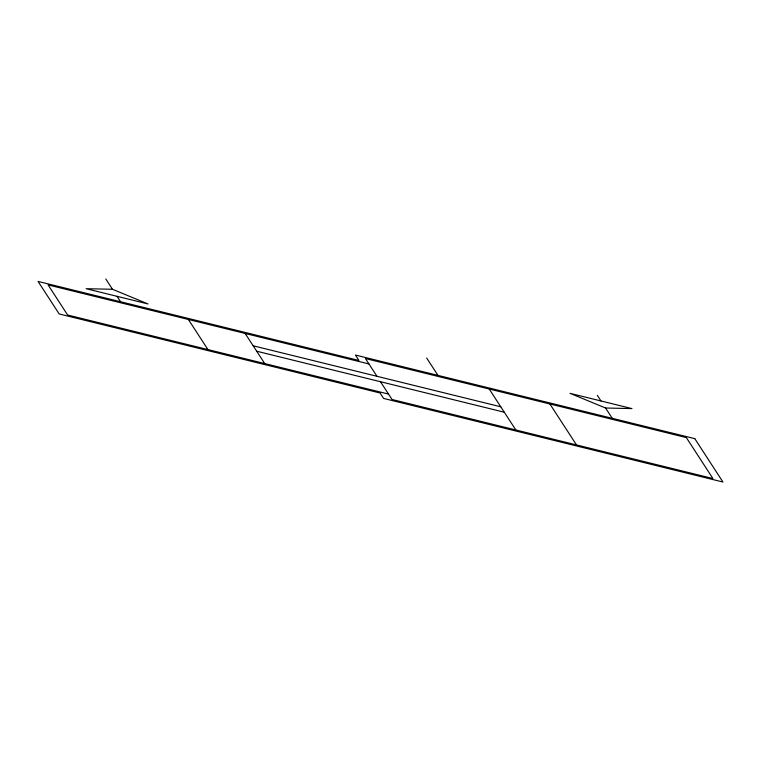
<?xml version="1.0" encoding="UTF-8"?>
<svg xmlns="http://www.w3.org/2000/svg" width="761" height="761" viewBox="0 0 761 761"><rect width="100%" height="100%" fill="white"/><g stroke="black" fill="none" stroke-linecap="round" stroke-linejoin="round"><path stroke-width="1.14" d="M112.485 289.275L86.107 288.695L148.005 303.953L112.485 289.275L105.789 278.973M605.556 408.01L631.934 408.59L570.037 393.342L605.556 408.01L612.253 418.312M368.961 363.958L48.086 284.909L67.634 315.016L388.51 394.065M253.185 345.798L500.776 406.793M256.704 351.221L504.296 412.224M597.328 395.33L600.981 400.961M549.899 403.977L576.496 444.928M489.237 389.033L515.834 429.984M426.674 358.022L437.946 375.373M376.98 376.295L365.442 358.536L686.327 437.585L712.914 478.536L392.039 399.487L380.5 381.718M245.166 333.461L264.714 363.568M188.386 319.468L207.934 349.575M117.061 296.324L120.58 301.746M694.783 438.65L355.416 355.045L358.935 360.467L38.05 281.418L59.177 313.951L380.062 392.999L383.582 398.422L722.95 482.027L694.783 438.65"/></g></svg>
